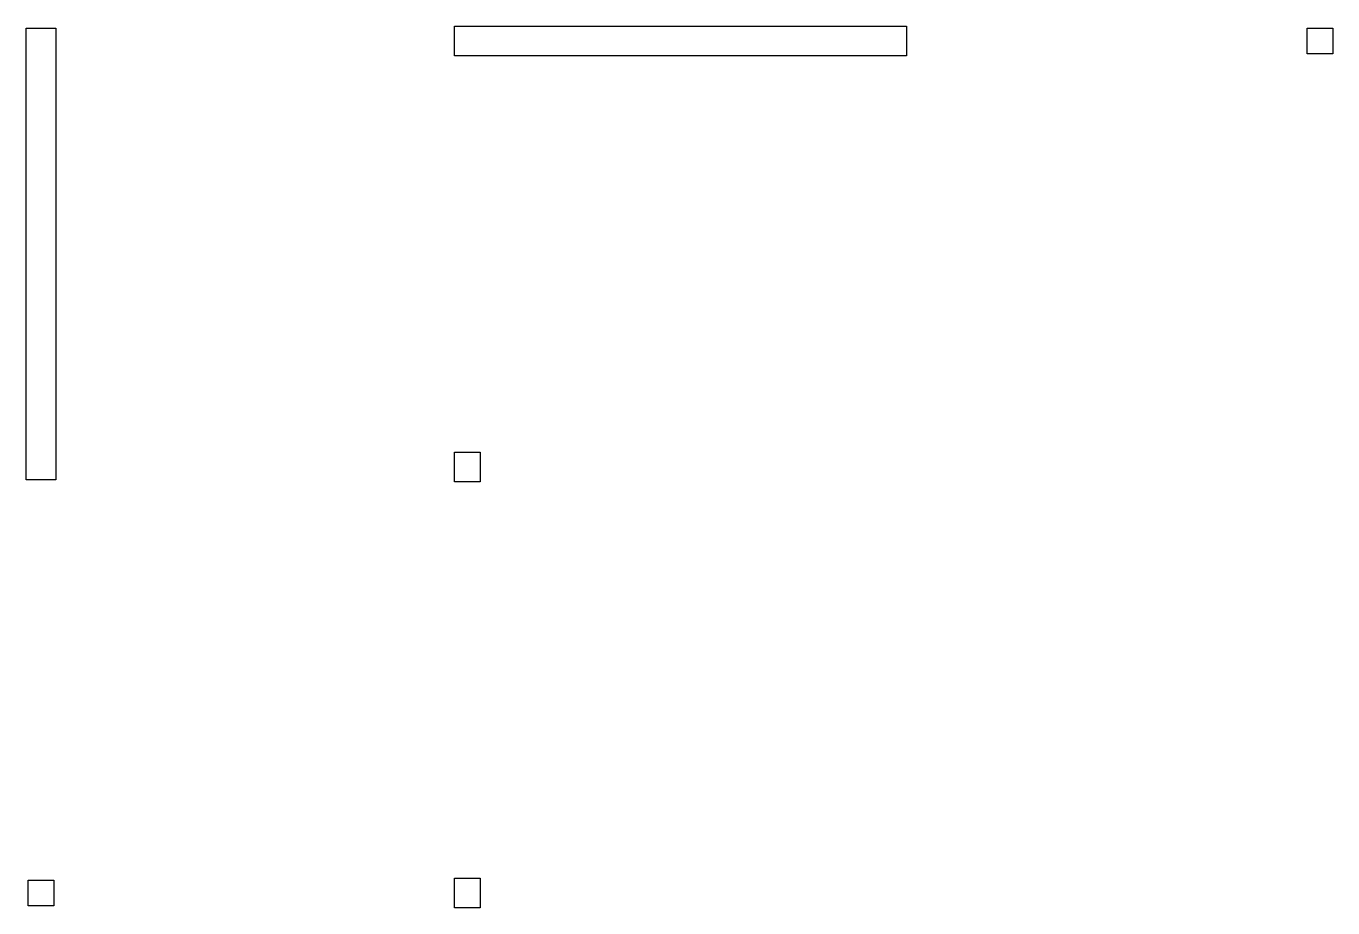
# Model space of a CAD drawing. Header units: metres. Extents: x -0.2 to 15.2, y -0.2 to 10.2.
import ezdxf

# ---------------------------------------------------------------- set-up
doc = ezdxf.new("R2010")
doc.units = ezdxf.units.M
doc.layers.add('PREF', color=72, linetype='Continuous')

msp = doc.modelspace()

# ---------------------------------------------------------------- linework, layer by layer
at = {"layer": 'PREF'}
for points in [[(-0.175, 4.85), (-0.175, 10.15), (0.175, 10.15), (0.175, 4.85)], [(4.85, 9.825), (4.85, 10.175), (10.15, 10.175), (10.15, 9.825)], [(14.85, 9.85), (14.85, 10.15), (15.15, 10.15), (15.15, 9.85)], [(4.85, 4.825), (4.85, 5.175), (5.15, 5.175), (5.15, 4.825)], [(4.85, -0.175), (4.85, 0.175), (5.15, 0.175), (5.15, -0.175)], [(-0.15, -0.15), (-0.15, 0.15), (0.15, 0.15), (0.15, -0.15)]]:
    msp.add_lwpolyline(points, close=True, dxfattribs=at)

doc.saveas('drawing.dxf')
